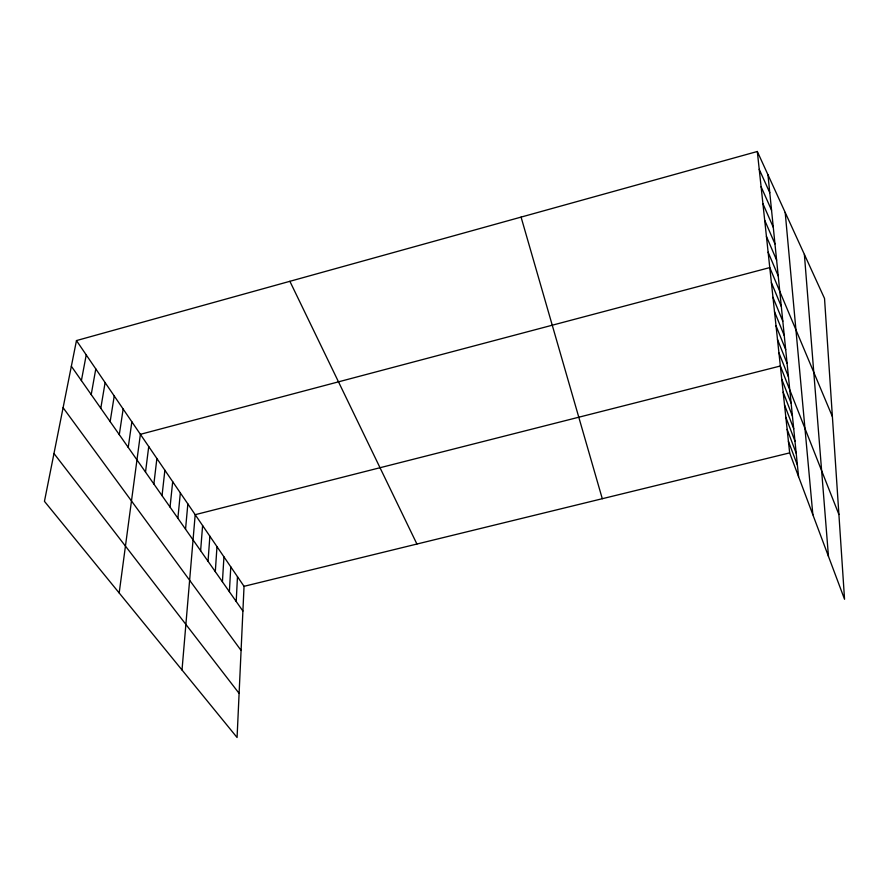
<?xml version="1.0" encoding="UTF-8"?>
<svg xmlns="http://www.w3.org/2000/svg" width="889" height="889" viewBox="0 0 889 889"><rect width="100%" height="100%" fill="white"/><g stroke="black" fill="none" stroke-linecap="round" stroke-linejoin="round"><path stroke-width="1.33" d="M76.465 340.576L244.042 586.318L237.074 737.503L44.45 501.34L76.465 340.576L757.317 151.497L824.525 298.46L844.55 599.264L789.665 452.89L757.317 151.497M236.207 601.475L237.474 576.694M229.384 591.741L230.784 566.871M222.417 581.795L223.95 556.858M215.305 571.649L216.983 546.635M208.037 561.292L209.871 536.2M200.625 550.713L202.603 525.555M182.012 669.995L195.191 514.687L780.342 366.012L838.905 514.498M185.545 529.188L187.846 503.919M177.878 518.254L180.345 492.917M170.043 507.074L172.688 481.694M162.042 495.662L164.876 470.225M153.875 483.994L156.886 458.513M145.518 472.07L148.73 446.545M119.182 592.952L140.384 434.321L769.774 267.589L832.393 416.585M128.227 447.411L131.861 421.819M119.293 434.665L123.149 409.04M110.147 421.619L114.237 395.972M100.79 408.262L105.113 382.592M91.211 394.594L95.79 368.913M81.399 380.592L86.233 354.911M244.042 586.318L789.665 452.89M53.973 453.501L239.108 693.376M63.097 407.695L241.086 650.448M71.353 366.257L242.897 611.032M289.881 281.302L416.919 544.046M759.228 169.343L769.774 192.713M761.095 186.734L771.552 210.215M762.918 203.703L773.286 227.284M764.696 220.261L774.964 243.908M766.429 236.418L776.619 260.133M768.118 252.187L778.219 275.968M771.385 282.635L781.32 306.494M772.963 297.326L782.809 321.229M774.508 311.695L784.276 335.609M776.008 325.73L785.698 349.666M777.486 339.454L787.087 363.401M778.931 352.877L788.454 376.836M781.753 379.247L791.121 403.195M783.142 392.193L792.443 416.13M784.509 404.862L793.721 428.776M785.832 417.252L794.977 441.144M787.143 429.387L796.2 453.246M788.41 441.266L797.4 465.091M521.076 217.105L602.286 498.707M767.952 174.755L798.578 476.682M785.198 212.46L812.857 514.742M804.378 254.398L828.459 556.347"/></g></svg>
